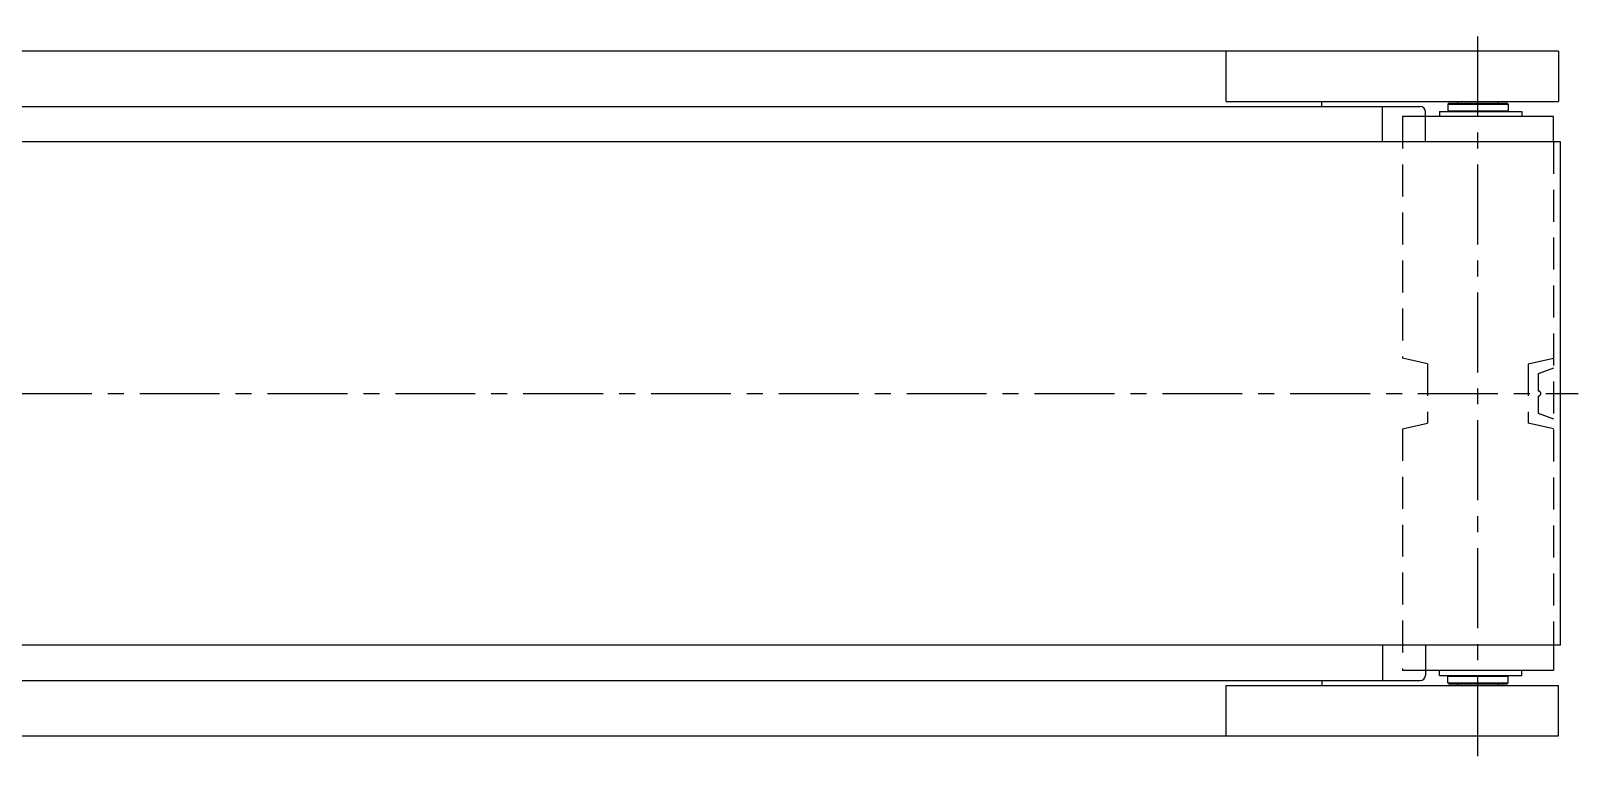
# Model space of a CAD drawing. Extents: x -2 to 1146, y -8 to 767.
# Drawn here: x 616 to 923.4, y 490.5 to 634.5 of the extents above; entities that cross this region are included whole.
import ezdxf

# ---------------------------------------------------------------- set-up
doc = ezdxf.new("R2010")
doc.units = 0
doc.header["$LTSCALE"] = 0.5
doc.linetypes.add('CENTER', pattern=[50.8, 31.75, -6.35, 6.35, -6.35])
doc.linetypes.add('DASHED', pattern=[19.05, 12.7, -6.35])
for name, color, linetype in [('MSM_CENTER', 1, 'CENTER'), ('MSM_CONTINUOUS', 7, 'CONTINUOUS'), ('MSM_DASHED', 4, 'DASHED')]:
    doc.layers.add(name, color=color, linetype=linetype)

msp = doc.modelspace()

# ---------------------------------------------------------------- linework, layer by layer
at = {"layer": 'MSM_CENTER'}
for p, q in [((903.52, 490.52), (903.52, 634.52)), ((383.62, 562.52), (923.42, 562.52))]:
    msp.add_line(p, q, dxfattribs=at)
at = {"layer": 'MSM_CONTINUOUS'}
for p, q in [((919.52, 630.52), (380.52, 630.52)), ((853.52, 620.52), (853.52, 630.52)), ((919.52, 630.52), (919.52, 620.52)), ((414.97, 619.52), (892.08, 619.52)), ((853.52, 620.52), (919.52, 620.52)), ((872.52, 619.52), (872.52, 620.52)), ((884.57, 612.52), (884.57, 619.52)), ((893.08, 612.52), (893.08, 618.52)), ((895.87, 618.52), (912.27, 618.52)), ((895.87, 618.52), (895.87, 617.52)), ((897.72, 620.17), (897.52, 619.97)), ((897.52, 619.97), (909.52, 619.97)), ((897.52, 619.97), (897.52, 618.67)), ((897.52, 618.67), (909.52, 618.67)), ((897.72, 620.17), (909.32, 620.17)), ((897.77, 618.67), (897.77, 618.52)), ((899.52, 620.17), (899.52, 620.52)), ((907.52, 620.17), (907.52, 620.52)), ((909.27, 618.67), (909.27, 618.52)), ((909.32, 620.17), (909.52, 619.97)), ((909.32, 620.17), (909.52, 619.97)), ((909.52, 619.97), (909.52, 618.67)), ((912.27, 618.52), (912.27, 617.52)), ((918.52, 617.52), (893.08, 617.52)), ((918.52, 612.52), (918.52, 617.52)), ((919.92, 612.52), (387.12, 612.52)), ((919.92, 512.52), (919.92, 612.52)), ((919.92, 512.52), (387.12, 512.52)), ((884.57, 512.52), (884.57, 505.52)), ((893.08, 512.52), (893.08, 506.52)), ((918.52, 512.52), (918.52, 507.52)), ((918.52, 507.52), (893.08, 507.52)), ((895.87, 506.52), (895.87, 507.52)), ((912.27, 506.52), (912.27, 507.52)), ((414.97, 505.52), (892.08, 505.52)), ((853.52, 504.52), (919.52, 504.52)), ((853.52, 494.52), (853.52, 504.52)), ((872.52, 505.52), (872.52, 504.52)), ((895.87, 506.52), (912.27, 506.52)), ((897.52, 506.37), (909.52, 506.37)), ((897.52, 505.07), (897.52, 506.37)), ((897.52, 505.07), (909.52, 505.07)), ((897.72, 504.87), (897.52, 505.07)), ((897.72, 504.87), (909.32, 504.87)), ((897.77, 506.37), (897.77, 506.52)), ((899.52, 504.52), (899.52, 504.87)), ((907.52, 504.52), (907.52, 504.87)), ((909.27, 506.37), (909.27, 506.52)), ((909.32, 504.87), (909.52, 505.07)), ((909.52, 505.07), (909.52, 506.37)), ((919.52, 494.52), (919.52, 504.52)), ((389.52, 494.52), (919.52, 494.52))]:
    msp.add_line(p, q, dxfattribs=at)
for centre, start, end in [((892.08, 618.52), 0, 90), ((892.08, 506.52), 270, 0)]:
    msp.add_arc(centre, 1, start, end, dxfattribs=at)
at = {"layer": 'MSM_DASHED'}
for p, q in [((893.08, 617.52), (888.52, 617.52)), ((888.52, 617.52), (888.52, 569.52)), ((918.52, 612.52), (918.52, 512.52)), ((893.52, 568.42), (888.52, 569.52)), ((913.52, 568.42), (918.52, 569.52)), ((893.52, 568.42), (893.52, 556.62)), ((913.52, 568.42), (913.52, 556.62)), ((918.52, 567.52), (915.52, 566.42)), ((915.52, 566.42), (915.52, 563.02)), ((915.52, 562.02), (915.52, 558.62)), ((888.52, 555.52), (893.52, 556.62)), ((918.52, 555.52), (913.52, 556.62)), ((915.52, 558.62), (918.52, 557.52)), ((888.52, 555.52), (888.52, 507.52)), ((893.08, 507.52), (888.52, 507.52))]:
    msp.add_line(p, q, dxfattribs=at)
msp.add_arc((915.52, 562.52), 0.5, 270, 90, dxfattribs=at)

doc.saveas('drawing.dxf')
